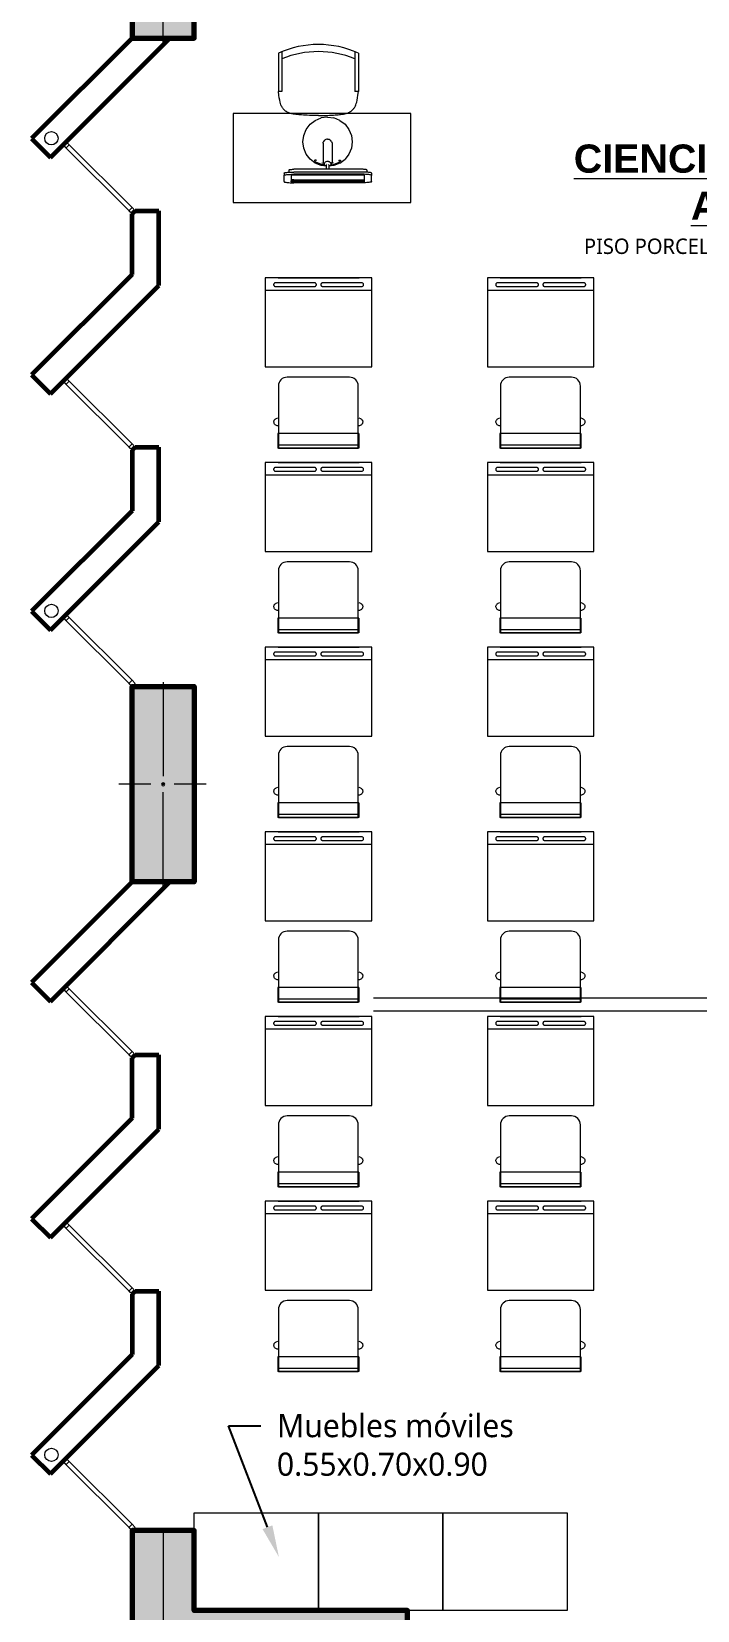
# Model space of a CAD drawing. Header units: millimetres. Extents: x 1 to 121, y 0 to 90.
# Drawn here: x 17.76 to 21.51, y 42.4 to 51.29 of the extents above; entities that cross this region are included whole.
import ezdxf
from ezdxf import colors
from ezdxf.entities.mleader import LeaderData, LeaderLine
from ezdxf.math import Vec2, Vec3

# ---------------------------------------------------------------- set-up
doc = ezdxf.new("R2010")
doc.units = ezdxf.units.MM
for name, color, linetype, lineweight in [('barandas tipo 1', 200, 'Continuous', 20), ('COLUMNAS 50', 32, 'Continuous', 70), ('Equipamiento SR', 23, 'Continuous', 0), ('GRAFO 0 BLANCO', 7, 'Continuous', 0), ('I.S. CANALETAS', 12, 'Continuous', 0), ('letras sr', 7, 'Continuous', 5), ('Muros el', 144, 'Continuous', 60), ('Structural - Bearing_Pen_No__20', 1, 'Continuous', 0), ('Vanos', 140, 'Continuous', 5)]:
    doc.layers.add(name, color=color, linetype=linetype, lineweight=lineweight)
doc.styles.add('Generales', font='trebuc.ttf', dxfattribs={"height": 0.1})
doc.styles.add('Santa Rosa 1 50', font='trebuc.ttf')

# ---------------------------------------------------------------- blocks, each defined once
blk = doc.blocks.new('Columna 1.10 x0.30')
at = {"true_color": 0xc7c8ca}
h = blk.add_hatch(color=9, dxfattribs=at)
h.dxf.hatch_style = 1
h.paths.add_polyline_path([(-234.8493, 113.8066), (-235.9493, 113.8066), (-235.9493, 113.4566), (-234.8493, 113.4566)])
h.paths.add_polyline_path([(-235.3906, 113.6316, -1), (-235.408, 113.6316, -1)], flags=16)
at = {"layer": 'COLUMNAS 50', "color": 1, "linetype": 'Continuous', "lineweight": 5}
for p, q in [((-235.3993, 113.8732), (-235.3993, 113.6932)), ((-235.9743, 113.6316), (-235.4443, 113.6316)), ((-234.8243, 113.6316), (-235.3543, 113.6316)), ((-235.3993, 113.5616), (-235.3993, 113.3816))]:
    blk.add_line(p, q, dxfattribs=at)
at = {"layer": 'COLUMNAS 50', "linetype": 'Continuous'}
blk.add_lwpolyline([(-235.9493, 113.4566), (-234.8493, 113.4566), (-234.8493, 113.8066), (-235.9493, 113.8066)], close=True, dxfattribs=at)
at = {"layer": 'COLUMNAS 50', "color": 1, "linetype": 'Continuous', "lineweight": 5}
blk.add_circle((-235.3993, 113.6316), 0.00871, dxfattribs=at)
blk.add_point((-235.3993, 113.6316), dxfattribs=at)
blk = doc.blocks.new('Columna tipo 3')
at = {"true_color": 0x939598}
h = blk.add_hatch(color=252, dxfattribs=at)
h.dxf.hatch_style = 1
h.paths.add_polyline_path([(-235.0847, 45.074), (-235.7847, 45.074), (-235.7847, 43.524), (-235.5347, 43.524), (-235.5347, 44.724), (-235.0847, 44.724)])
h.paths.add_polyline_path([(-235.6684, 44.899, -1), (-235.651, 44.899, -1)], flags=16)
at = {"layer": 'COLUMNAS 50', "linetype": 'Continuous'}
blk.add_lwpolyline([(-235.7847, 45.074), (-235.7847, 43.524), (-235.5347, 43.524), (-235.5347, 44.724), (-235.0847, 44.724), (-235.0847, 45.074)], close=True, dxfattribs=at)
at = {"layer": 'Structural - Bearing_Pen_No__20', "linetype": 'Continuous'}
for p, q in [((-235.6597, 44.969), (-235.6597, 45.149)), ((-235.7047, 44.899), (-235.8847, 44.899)), ((-235.0847, 44.899), (-235.6147, 44.899)), ((-235.6597, 44.829), (-235.6597, 44.649))]:
    blk.add_line(p, q, dxfattribs=at)
blk.add_circle((-235.6597, 44.899), 0.00871, dxfattribs=at)
blk.add_point((-235.6597, 44.899), dxfattribs=at)
blk = doc.blocks.new('Columna tipo T')
at = {"true_color": 0x939598}
h = blk.add_hatch(color=252, dxfattribs=at)
h.dxf.hatch_style = 1
h.paths.add_polyline_path([(-221.2597, 44.724), (-220.8347, 44.724), (-220.8347, 45.074), (-221.9347, 45.074), (-221.9347, 44.724), (-221.5097, 44.724), (-221.5097, 43.524), (-221.2597, 43.524)])
h.paths.add_polyline_path([(-221.3934, 44.899, -1), (-221.3759, 44.899, -1)], flags=16)
at = {"layer": 'COLUMNAS 50', "linetype": 'Continuous'}
blk.add_lwpolyline([(-221.2597, 43.524), (-221.5097, 43.524), (-221.5097, 44.724), (-221.9347, 44.724), (-221.9347, 45.074), (-220.8347, 45.074), (-220.8347, 44.724), (-221.2597, 44.724)], close=True, dxfattribs=at)
at = {"layer": 'Structural - Bearing_Pen_No__20', "linetype": 'Continuous'}
for p, q in [((-221.3847, 44.969), (-221.3847, 45.149)), ((-221.9597, 44.899), (-221.4297, 44.899)), ((-220.8097, 44.899), (-221.3397, 44.899)), ((-221.3847, 44.649), (-221.3847, 44.829))]:
    blk.add_line(p, q, dxfattribs=at)
blk.add_circle((-221.3847, 44.899), 0.00871, dxfattribs=at)
blk.add_point((-221.3847, 44.899), dxfattribs=at)
blk = doc.blocks.new('School Desk 2')
at = {"layer": 'Equipamiento SR', "linetype": 'Continuous'}
for p, q in [((0.1995, 0.3017), (0.6995, 0.3017)), ((0.1995, -0.2983), (0.1995, 0.3017)), ((0.629, 0.3017), (0.629, -0.2983)), ((0.6995, 0.3017), (0.6995, -0.2983)), ((-0.241, 0.228), (-0.2591, 0.228)), ((-0.2591, 0.228), (-0.2591, -0.228)), ((-0.1767, 0.228), (-0.241, 0.228)), ((-0.241, 0.228), (-0.241, -0.228)), ((-0.1767, 0.228), (-0.1767, -0.228)), ((-0.1322, 0.2314), (-0.1327, 0.228)), ((-0.1309, 0.2356), (-0.1322, 0.2314)), ((-0.129, 0.2394), (-0.1309, 0.2356)), ((-0.1265, 0.2428), (-0.129, 0.2394)), ((-0.1236, 0.2457), (-0.1265, 0.2428)), ((-0.1203, 0.2479), (-0.1236, 0.2457)), ((-0.1168, 0.2494), (-0.1203, 0.2479)), ((-0.113, 0.2502), (-0.1168, 0.2494)), ((-0.1092, 0.2502), (-0.113, 0.2502)), ((-0.1055, 0.2494), (-0.1092, 0.2502)), ((-0.1019, 0.2479), (-0.1055, 0.2494)), ((-0.0987, 0.2457), (-0.1019, 0.2479)), ((-0.0957, 0.2428), (-0.0987, 0.2457)), ((-0.0933, 0.2394), (-0.0957, 0.2428)), ((-0.0924, 0.2375), (-0.0933, 0.2394)), ((-0.0876, 0.228), (-0.0924, 0.2375)), ((0.6507, 0.2435), (0.651, 0.2457)), ((0.6507, 0.2424), (0.6507, 0.2435)), ((0.6507, 0.027), (0.6507, 0.2424)), ((0.651, 0.2457), (0.6517, 0.2477)), ((0.6517, 0.2477), (0.6526, 0.2497)), ((0.6526, 0.2497), (0.6539, 0.2514)), ((0.6539, 0.2514), (0.6553, 0.2528)), ((0.6553, 0.2528), (0.657, 0.2539)), ((0.657, 0.2539), (0.6587, 0.2546)), ((0.6587, 0.2546), (0.6606, 0.255)), ((0.6606, 0.255), (0.6625, 0.255)), ((0.6625, 0.255), (0.6644, 0.2546)), ((0.6644, 0.2546), (0.6662, 0.2539)), ((0.6662, 0.2539), (0.6678, 0.2528)), ((0.6678, 0.2528), (0.6693, 0.2514)), ((0.6693, 0.2514), (0.6705, 0.2497)), ((0.6705, 0.2497), (0.6714, 0.2477)), ((0.6714, 0.2477), (0.6721, 0.2457)), ((0.6721, 0.2457), (0.6724, 0.2435)), ((0.6724, 0.2435), (0.6724, 0.2424)), ((0.6724, 0.2424), (0.6724, 0.027)), ((0.6995, -0.2263), (0.6995, 0.2297)), ((0.6507, 0.0259), (0.6507, 0.027)), ((0.651, 0.0238), (0.6507, 0.0259)), ((0.6517, 0.0217), (0.651, 0.0238)), ((0.6526, 0.0198), (0.6517, 0.0217)), ((0.6539, 0.0181), (0.6526, 0.0198)), ((0.6553, 0.0166), (0.6539, 0.0181)), ((0.657, 0.0155), (0.6553, 0.0166)), ((0.6587, 0.0148), (0.657, 0.0155)), ((0.6606, 0.0144), (0.6587, 0.0148)), ((0.6625, 0.0144), (0.6606, 0.0144)), ((0.6644, 0.0148), (0.6625, 0.0144)), ((0.6662, 0.0155), (0.6644, 0.0148)), ((0.6678, 0.0166), (0.6662, 0.0155)), ((0.6693, 0.0181), (0.6678, 0.0166)), ((0.6705, 0.0198), (0.6693, 0.0181)), ((0.6714, 0.0217), (0.6705, 0.0198)), ((0.6721, 0.0238), (0.6714, 0.0217)), ((0.6724, 0.0259), (0.6721, 0.0238)), ((0.6724, 0.027), (0.6724, 0.0259)), ((0.6507, -0.0225), (0.651, -0.0203)), ((0.6507, -0.0236), (0.6507, -0.0225)), ((0.6507, -0.2389), (0.6507, -0.0236)), ((0.651, -0.0203), (0.6517, -0.0182)), ((0.6517, -0.0182), (0.6526, -0.0163)), ((0.6526, -0.0163), (0.6539, -0.0146)), ((0.6539, -0.0146), (0.6553, -0.0132)), ((0.6553, -0.0132), (0.657, -0.0121)), ((0.657, -0.0121), (0.6587, -0.0113)), ((0.6587, -0.0113), (0.6606, -0.0109)), ((0.6606, -0.0109), (0.6625, -0.0109)), ((0.6625, -0.0109), (0.6644, -0.0113)), ((0.6644, -0.0113), (0.6662, -0.0121)), ((0.6662, -0.0121), (0.6678, -0.0132)), ((0.6678, -0.0132), (0.6693, -0.0146)), ((0.6693, -0.0146), (0.6705, -0.0163)), ((0.6705, -0.0163), (0.6714, -0.0182)), ((0.6714, -0.0182), (0.6721, -0.0203)), ((0.6721, -0.0203), (0.6724, -0.0225)), ((0.6724, -0.0225), (0.6724, -0.0236)), ((0.6724, -0.0236), (0.6724, -0.2389)), ((-0.241, -0.228), (-0.2591, -0.228)), ((-0.1767, -0.228), (-0.241, -0.228)), ((-0.1327, -0.228), (-0.1322, -0.2314)), ((-0.1322, -0.2314), (-0.1309, -0.2356)), ((-0.1309, -0.2356), (-0.129, -0.2394)), ((-0.129, -0.2394), (-0.1265, -0.2428)), ((-0.1265, -0.2428), (-0.1236, -0.2457)), ((-0.1236, -0.2457), (-0.1203, -0.2479)), ((-0.1203, -0.2479), (-0.1168, -0.2494)), ((-0.1168, -0.2494), (-0.113, -0.2502)), ((-0.113, -0.2502), (-0.1092, -0.2502)), ((-0.1092, -0.2502), (-0.1055, -0.2494)), ((-0.1055, -0.2494), (-0.1019, -0.2479)), ((-0.1019, -0.2479), (-0.0987, -0.2457)), ((-0.0987, -0.2457), (-0.0957, -0.2428)), ((-0.0957, -0.2428), (-0.0933, -0.2394)), ((-0.0933, -0.2394), (-0.0924, -0.2375)), ((-0.0924, -0.2375), (-0.0876, -0.228)), ((0.6507, -0.24), (0.6507, -0.2389)), ((0.651, -0.2422), (0.6507, -0.24)), ((0.6517, -0.2443), (0.651, -0.2422)), ((0.6526, -0.2462), (0.6517, -0.2443)), ((0.6539, -0.2479), (0.6526, -0.2462)), ((0.6553, -0.2493), (0.6539, -0.2479)), ((0.657, -0.2505), (0.6553, -0.2493)), ((0.6587, -0.2512), (0.657, -0.2505)), ((0.6606, -0.2516), (0.6587, -0.2512)), ((0.6625, -0.2516), (0.6606, -0.2516)), ((0.6644, -0.2512), (0.6625, -0.2516)), ((0.6662, -0.2505), (0.6644, -0.2512)), ((0.6678, -0.2493), (0.6662, -0.2505)), ((0.6693, -0.2479), (0.6678, -0.2493)), ((0.6705, -0.2462), (0.6693, -0.2479)), ((0.6714, -0.2443), (0.6705, -0.2462)), ((0.6721, -0.2422), (0.6714, -0.2443)), ((0.6724, -0.24), (0.6721, -0.2422)), ((0.6724, -0.2389), (0.6724, -0.24)), ((0.6995, -0.2983), (0.1995, -0.2983)), ((0.629, -0.2833), (0.6295, -0.2833))]:
    blk.add_line(p, q, dxfattribs=at)
blk.add_lwpolyline([(-0.2591, 0.225), (0.0909, 0.225, -0.414214), (0.1409, 0.175), (0.1409, -0.175, -0.414214), (0.0909, -0.225), (-0.2591, -0.225), (-0.2591, 0.225)], format="xyb", dxfattribs=at)
blk = doc.blocks.new('A$C0C667B88')
at = {"layer": 'Equipamiento SR'}
for p, q in [((0.0404, 0.7453), (0.265, 0.7453)), ((0.0491, 0.7653), (0.1591, 0.7653)), ((0.135, 0.7655), (0.265, 0.7655)), ((0.16, 0.7655), (0.265, 0.7655)), ((0.265, 0.7655), (0.265, 0.7453)), ((0.0404, 0.3353), (0.265, 0.3353)), ((0.0491, 0.3153), (0.1591, 0.3153)), ((0.135, 0.3155), (0.265, 0.3155)), ((0.16, 0.3155), (0.265, 0.3155)), ((0.265, 0.3353), (0.265, 0.3155))]:
    blk.add_line(p, q, dxfattribs=at)
for points in [[(0.4, 0.5403), (0.3999, 0.5534), (0.3997, 0.5663), (0.3994, 0.579), (0.399, 0.5913), (0.3985, 0.6032), (0.398, 0.6144), (0.3974, 0.6249), (0.3967, 0.6346), (0.396, 0.6433), (0.3953, 0.6512), (0.3946, 0.6584), (0.3938, 0.6648), (0.393, 0.6706), (0.3922, 0.6759), (0.3914, 0.6808), (0.3905, 0.6853), (0.3896, 0.6895), (0.3887, 0.6935), (0.3877, 0.6973), (0.3867, 0.7008), (0.3857, 0.7041), (0.3845, 0.7073), (0.3834, 0.7102), (0.3821, 0.713), (0.3808, 0.7156), (0.3794, 0.718), (0.378, 0.7203), (0.3765, 0.7226), (0.3749, 0.7247), (0.3732, 0.7268), (0.3715, 0.7288), (0.3697, 0.7307), (0.3678, 0.7327), (0.3658, 0.7346), (0.3637, 0.7366), (0.3613, 0.7385), (0.3587, 0.7405), (0.3557, 0.7426), (0.3524, 0.7447), (0.3486, 0.7468), (0.3444, 0.749), (0.3392, 0.7513), (0.3326, 0.7536), (0.3244, 0.7559), (0.3139, 0.7583), (0.3008, 0.7607), (0.2846, 0.7631), (0.265, 0.7655)], [(0.4, 0.5403), (0.3999, 0.5272), (0.3997, 0.5142), (0.3994, 0.5015), (0.399, 0.4892), (0.3985, 0.4774), (0.398, 0.4661), (0.3974, 0.4556), (0.3967, 0.446), (0.396, 0.4372), (0.3953, 0.4293), (0.3946, 0.4222), (0.3938, 0.4158), (0.393, 0.4099), (0.3922, 0.4046), (0.3914, 0.3998), (0.3905, 0.3952), (0.3896, 0.391), (0.3887, 0.387), (0.3877, 0.3832), (0.3867, 0.3797), (0.3857, 0.3764), (0.3845, 0.3733), (0.3834, 0.3703), (0.3821, 0.3676), (0.3808, 0.365), (0.3794, 0.3625), (0.378, 0.3602), (0.3765, 0.358), (0.3749, 0.3558), (0.3732, 0.3538), (0.3715, 0.3518), (0.3697, 0.3498), (0.3678, 0.3478), (0.3658, 0.3459), (0.3637, 0.344), (0.3613, 0.342), (0.3587, 0.34), (0.3557, 0.338), (0.3524, 0.3359), (0.3486, 0.3337), (0.3444, 0.3315), (0.3392, 0.3293), (0.3326, 0.327), (0.3244, 0.3247), (0.3139, 0.3223), (0.3008, 0.32), (0.2846, 0.3177), (0.265, 0.3155)]]:
    blk.add_lwpolyline(points, dxfattribs=at)
for centre, start, end in [((0.5402, 0.5403), 155.38852, 204.61148), ((0.5802, 0.5403), 157.70075, 202.29925)]:
    blk.add_arc(centre, 0.5403, start, end, dxfattribs=at)
blk = doc.blocks.new('A$C3689293D')
at = {"layer": 'Equipamiento SR'}
for p, q in [((0.95, 0.7), (0.05, 0.7)), ((0.2211, 0.5829), (0.2212, 0.5836)), ((0.2211, 0.5829), (0.2211, 0.5485)), ((0.2211, 0.5359), (0.2211, 0.5485)), ((0.2211, 0.5485), (0.2212, 0.5478)), ((0.2211, 0.5359), (0.2212, 0.5352)), ((0.2212, 0.5836), (0.2224, 0.5845)), ((0.2212, 0.5478), (0.2224, 0.5469)), ((0.2212, 0.5352), (0.2224, 0.5343)), ((0.2224, 0.5845), (0.2246, 0.5854)), ((0.2224, 0.5469), (0.2246, 0.546)), ((0.2224, 0.5343), (0.2246, 0.5334)), ((0.2246, 0.5854), (0.2278, 0.5862)), ((0.2246, 0.546), (0.2278, 0.5451)), ((0.2246, 0.5334), (0.2278, 0.5326)), ((0.2278, 0.5862), (0.2318, 0.587)), ((0.2278, 0.5451), (0.2318, 0.5443)), ((0.2318, 0.587), (0.2367, 0.5877)), ((0.2318, 0.5443), (0.2367, 0.5436)), ((0.2367, 0.5877), (0.2423, 0.5883)), ((0.2367, 0.5436), (0.2423, 0.543)), ((0.2423, 0.5883), (0.2485, 0.5888)), ((0.2423, 0.543), (0.2485, 0.5425)), ((0.2485, 0.5888), (0.2553, 0.5892)), ((0.2485, 0.5425), (0.2553, 0.5421)), ((0.2553, 0.5892), (0.2624, 0.5895)), ((0.2553, 0.5421), (0.2624, 0.5419)), ((0.2622, 0.5845), (0.6732, 0.5845)), ((0.2622, 0.5845), (0.2622, 0.5783)), ((0.2622, 0.5783), (0.6732, 0.5783)), ((0.2622, 0.5783), (0.2622, 0.5769)), ((0.2622, 0.5769), (0.2624, 0.577)), ((0.2622, 0.5769), (0.2622, 0.5733)), ((0.2652, 0.5735), (0.2622, 0.5733)), ((0.2622, 0.5733), (0.2622, 0.5468)), ((0.2622, 0.5468), (0.6732, 0.5468)), ((0.2624, 0.5895), (0.2697, 0.5897)), ((0.2624, 0.577), (0.2697, 0.5771)), ((0.2624, 0.5419), (0.2697, 0.5417)), ((0.2687, 0.5736), (0.2652, 0.5735)), ((0.2723, 0.5737), (0.2687, 0.5736)), ((0.2697, 0.5897), (0.2756, 0.5897)), ((0.2697, 0.5771), (0.2756, 0.5771)), ((0.2697, 0.5417), (0.2756, 0.5417)), ((0.2759, 0.5737), (0.2723, 0.5737)), ((0.2756, 0.5897), (0.6598, 0.5897)), ((0.2756, 0.5771), (0.6598, 0.5771)), ((0.2756, 0.5417), (0.6598, 0.5417)), ((0.6595, 0.5737), (0.2759, 0.5737)), ((0.6595, 0.5737), (0.6631, 0.5737)), ((0.6657, 0.5897), (0.6598, 0.5897)), ((0.6657, 0.5771), (0.6598, 0.5771)), ((0.6657, 0.5417), (0.6598, 0.5417)), ((0.6631, 0.5737), (0.6667, 0.5736)), ((0.673, 0.5895), (0.6657, 0.5897)), ((0.673, 0.577), (0.6657, 0.5771)), ((0.673, 0.5419), (0.6657, 0.5417)), ((0.6667, 0.5736), (0.6702, 0.5735)), ((0.6702, 0.5735), (0.6732, 0.5733)), ((0.6801, 0.5892), (0.673, 0.5895)), ((0.6732, 0.5769), (0.673, 0.577)), ((0.6801, 0.5421), (0.673, 0.5419)), ((0.6732, 0.5845), (0.6732, 0.5783)), ((0.6732, 0.5769), (0.6732, 0.5783)), ((0.6732, 0.5733), (0.6732, 0.5769)), ((0.6732, 0.5468), (0.6732, 0.5733)), ((0.6868, 0.5888), (0.6801, 0.5892)), ((0.6868, 0.5425), (0.6801, 0.5421)), ((0.6931, 0.5883), (0.6868, 0.5888)), ((0.6931, 0.543), (0.6868, 0.5425)), ((0.6987, 0.5877), (0.6931, 0.5883)), ((0.6987, 0.5436), (0.6931, 0.543)), ((0.7036, 0.587), (0.6987, 0.5877)), ((0.7036, 0.5443), (0.6987, 0.5436)), ((0.7076, 0.5862), (0.7036, 0.587)), ((0.7076, 0.5451), (0.7036, 0.5443)), ((0.7108, 0.5854), (0.7076, 0.5862)), ((0.7108, 0.546), (0.7076, 0.5451)), ((0.7108, 0.5334), (0.7076, 0.5326)), ((0.713, 0.5845), (0.7108, 0.5854)), ((0.713, 0.5469), (0.7108, 0.546)), ((0.713, 0.5343), (0.7108, 0.5334)), ((0.7142, 0.5836), (0.713, 0.5845)), ((0.7142, 0.5478), (0.713, 0.5469)), ((0.7142, 0.5352), (0.713, 0.5343)), ((0.7143, 0.5829), (0.7142, 0.5836)), ((0.7143, 0.5485), (0.7142, 0.5478)), ((0.7143, 0.5359), (0.7142, 0.5352)), ((0.7143, 0.5829), (0.7143, 0.5485)), ((0.7143, 0.5359), (0.7143, 0.5485)), ((0.2278, 0.5326), (0.2318, 0.5318)), ((0.2318, 0.5318), (0.2367, 0.5311)), ((0.2367, 0.5311), (0.2423, 0.5305)), ((0.2423, 0.5305), (0.2485, 0.53)), ((0.2485, 0.53), (0.2553, 0.5296)), ((0.2485, 0.5171), (0.2485, 0.53)), ((0.2485, 0.53), (0.2485, 0.53)), ((0.2485, 0.5171), (0.2486, 0.5167)), ((0.2486, 0.5167), (0.2491, 0.5162)), ((0.2491, 0.5162), (0.2502, 0.5158)), ((0.2502, 0.5158), (0.2518, 0.5154)), ((0.2518, 0.5154), (0.2537, 0.515)), ((0.2537, 0.515), (0.2561, 0.5147)), ((0.2553, 0.5296), (0.2624, 0.5293)), ((0.2561, 0.5147), (0.2589, 0.5144)), ((0.2589, 0.5144), (0.2619, 0.5141)), ((0.2619, 0.5141), (0.2652, 0.5139)), ((0.2624, 0.5293), (0.2697, 0.5291)), ((0.2652, 0.5139), (0.2687, 0.5138)), ((0.2687, 0.5138), (0.2723, 0.5137)), ((0.2697, 0.5291), (0.2756, 0.5291)), ((0.2723, 0.5137), (0.2759, 0.5137)), ((0.2756, 0.5291), (0.6598, 0.5291)), ((0.2759, 0.5137), (0.4622, 0.5137)), ((0.3487, 0.4281), (0.3708, 0.4569)), ((0.3996, 0.479), (0.3708, 0.4569)), ((0.3962, 0.4648), (0.3963, 0.4655)), ((0.3962, 0.4641), (0.3962, 0.4648)), ((0.3965, 0.4635), (0.3962, 0.4641)), ((0.3963, 0.4655), (0.3966, 0.4663)), ((0.3968, 0.4631), (0.3965, 0.4635)), ((0.3966, 0.4663), (0.397, 0.4672)), ((0.3973, 0.4627), (0.3968, 0.4631)), ((0.397, 0.4672), (0.3976, 0.468)), ((0.398, 0.4624), (0.3973, 0.4627)), ((0.3976, 0.468), (0.3983, 0.4689)), ((0.3988, 0.4623), (0.398, 0.4624)), ((0.3983, 0.4689), (0.3991, 0.4698)), ((0.3997, 0.4622), (0.3988, 0.4623)), ((0.3991, 0.4698), (0.4001, 0.4707)), ((0.3996, 0.479), (0.4332, 0.4929)), ((0.4007, 0.4623), (0.3997, 0.4622)), ((0.4001, 0.4707), (0.4011, 0.4716)), ((0.4017, 0.4625), (0.4007, 0.4623)), ((0.4011, 0.4716), (0.4022, 0.4724)), ((0.4029, 0.4628), (0.4017, 0.4625)), ((0.402, 0.472), (0.4032, 0.4729)), ((0.4022, 0.4724), (0.4034, 0.4732)), ((0.4041, 0.4632), (0.4029, 0.4628)), ((0.435, 0.4861), (0.4034, 0.4732)), ((0.4053, 0.4638), (0.4041, 0.4632)), ((0.4065, 0.4644), (0.4053, 0.4638)), ((0.4072, 0.4648), (0.4065, 0.4644)), ((0.4332, 0.4929), (0.4622, 0.4967)), ((0.4512, 0.4882), (0.435, 0.4861)), ((0.4373, 0.4774), (0.4441, 0.4783)), ((0.4437, 0.4776), (0.4431, 0.4729)), ((0.4431, 0.3651), (0.4431, 0.4729)), ((0.446, 0.482), (0.4437, 0.4776)), ((0.446, 0.482), (0.4517, 0.4888)), ((0.45, 0.4856), (0.4495, 0.4821)), ((0.4495, 0.4821), (0.4504, 0.4786)), ((0.45, 0.4856), (0.4517, 0.4888)), ((0.4525, 0.4754), (0.4504, 0.4786)), ((0.4517, 0.4888), (0.4546, 0.4917)), ((0.4556, 0.4727), (0.4525, 0.4754)), ((0.4584, 0.494), (0.4546, 0.4917)), ((0.4597, 0.4707), (0.4556, 0.4727)), ((0.4584, 0.494), (0.4622, 0.4952)), ((0.4643, 0.4695), (0.4597, 0.4707)), ((0.4622, 0.4967), (0.4622, 0.5137)), ((0.4622, 0.5137), (0.4748, 0.5137)), ((0.4622, 0.4952), (0.4622, 0.4967)), ((0.4622, 0.4905), (0.4622, 0.4952)), ((0.4629, 0.4888), (0.4623, 0.4869)), ((0.4625, 0.4881), (0.4623, 0.4869)), ((0.4629, 0.4889), (0.4625, 0.4881)), ((0.4643, 0.4695), (0.4693, 0.4692)), ((0.4693, 0.4692), (0.4742, 0.4698)), ((0.4747, 0.4873), (0.474, 0.4851)), ((0.474, 0.4851), (0.4745, 0.4861)), ((0.4742, 0.4698), (0.4787, 0.4712)), ((0.4745, 0.4861), (0.4747, 0.4873)), ((0.4748, 0.5137), (0.6595, 0.5137)), ((0.4748, 0.5137), (0.4748, 0.4969)), ((0.4748, 0.4969), (0.4748, 0.4952)), ((0.4748, 0.4969), (0.5052, 0.4929)), ((0.4774, 0.4945), (0.4748, 0.4952)), ((0.4748, 0.4952), (0.4748, 0.4898)), ((0.4814, 0.4925), (0.4774, 0.4945)), ((0.4787, 0.4712), (0.4825, 0.4735)), ((0.4846, 0.4898), (0.4814, 0.4925)), ((0.4825, 0.4735), (0.4853, 0.4763)), ((0.4867, 0.4866), (0.4846, 0.4898)), ((0.4846, 0.4898), (0.49, 0.4832)), ((0.4853, 0.4763), (0.487, 0.4796)), ((0.4857, 0.4884), (0.5033, 0.4861)), ((0.4875, 0.4831), (0.4867, 0.4866)), ((0.487, 0.4796), (0.4875, 0.4831)), ((0.4928, 0.479), (0.49, 0.4832)), ((0.4939, 0.4743), (0.4928, 0.479)), ((0.501, 0.4774), (0.4929, 0.4784)), ((0.4939, 0.3666), (0.4939, 0.4743)), ((0.5033, 0.4861), (0.535, 0.4732)), ((0.5052, 0.4929), (0.5387, 0.479)), ((0.5311, 0.4648), (0.5318, 0.4644)), ((0.5318, 0.4644), (0.5331, 0.4638)), ((0.5331, 0.4638), (0.5343, 0.4632)), ((0.5343, 0.4632), (0.5355, 0.4628)), ((0.5362, 0.4724), (0.535, 0.4732)), ((0.5355, 0.4628), (0.5366, 0.4625)), ((0.5373, 0.4716), (0.5362, 0.4724)), ((0.5366, 0.4625), (0.5377, 0.4623)), ((0.5383, 0.4707), (0.5373, 0.4716)), ((0.5377, 0.4623), (0.5387, 0.4622)), ((0.5393, 0.4698), (0.5383, 0.4707)), ((0.5387, 0.479), (0.5675, 0.4569)), ((0.5387, 0.4622), (0.5396, 0.4623)), ((0.5401, 0.4689), (0.5393, 0.4698)), ((0.5396, 0.4623), (0.5404, 0.4624)), ((0.5408, 0.468), (0.5401, 0.4689)), ((0.5404, 0.4624), (0.541, 0.4627)), ((0.5414, 0.4672), (0.5408, 0.468)), ((0.541, 0.4627), (0.5415, 0.4631)), ((0.5418, 0.4663), (0.5414, 0.4672)), ((0.5415, 0.4631), (0.5419, 0.4635)), ((0.5421, 0.4655), (0.5418, 0.4663)), ((0.5419, 0.4635), (0.5421, 0.4641)), ((0.5422, 0.4648), (0.5421, 0.4655)), ((0.5421, 0.4641), (0.5422, 0.4648)), ((0.5675, 0.4569), (0.5896, 0.4281)), ((0.6631, 0.5137), (0.6595, 0.5137)), ((0.6657, 0.5291), (0.6598, 0.5291)), ((0.6667, 0.5138), (0.6631, 0.5137)), ((0.673, 0.5293), (0.6657, 0.5291)), ((0.6702, 0.5139), (0.6667, 0.5138)), ((0.6735, 0.5141), (0.6702, 0.5139)), ((0.6801, 0.5296), (0.673, 0.5293)), ((0.6765, 0.5144), (0.6735, 0.5141)), ((0.6793, 0.5147), (0.6765, 0.5144)), ((0.6816, 0.515), (0.6793, 0.5147)), ((0.6868, 0.53), (0.6801, 0.5296)), ((0.6836, 0.5154), (0.6816, 0.515)), ((0.6852, 0.5158), (0.6836, 0.5154)), ((0.6862, 0.5162), (0.6852, 0.5158)), ((0.6868, 0.5167), (0.6862, 0.5162)), ((0.6869, 0.53), (0.6868, 0.53)), ((0.6869, 0.5171), (0.6868, 0.5167)), ((0.6931, 0.5305), (0.6869, 0.53)), ((0.6869, 0.5171), (0.6869, 0.53)), ((0.6987, 0.5311), (0.6931, 0.5305)), ((0.7036, 0.5318), (0.6987, 0.5311)), ((0.7076, 0.5326), (0.7036, 0.5318)), ((0.3301, 0.3586), (0.3348, 0.3946)), ((0.3348, 0.3226), (0.3301, 0.3586)), ((0.3348, 0.3946), (0.3487, 0.4281)), ((0.4431, 0.3651), (0.4443, 0.3605)), ((0.447, 0.3563), (0.4443, 0.3605)), ((0.447, 0.3563), (0.4525, 0.3497)), ((0.491, 0.3575), (0.4853, 0.3506)), ((0.4933, 0.3619), (0.491, 0.3575)), ((0.4939, 0.3666), (0.4933, 0.3619)), ((0.5896, 0.4281), (0.6035, 0.3946)), ((0.6035, 0.3946), (0.6083, 0.3586)), ((0.6083, 0.3586), (0.6035, 0.3226)), ((0.3487, 0.289), (0.3348, 0.3226)), ((0.3708, 0.2602), (0.3487, 0.289)), ((0.4556, 0.347), (0.4525, 0.3497)), ((0.4597, 0.345), (0.4556, 0.347)), ((0.4643, 0.3438), (0.4597, 0.345)), ((0.4693, 0.3435), (0.4643, 0.3438)), ((0.4693, 0.3435), (0.4742, 0.344)), ((0.4742, 0.344), (0.4787, 0.3455)), ((0.4787, 0.3455), (0.4825, 0.3478)), ((0.4825, 0.3478), (0.4853, 0.3506)), ((0.5896, 0.289), (0.5675, 0.2602)), ((0.6035, 0.3226), (0.5896, 0.289)), ((0.3996, 0.2381), (0.3708, 0.2602)), ((0.3996, 0.2381), (0.4332, 0.2242)), ((0.4692, 0.2195), (0.4332, 0.2242)), ((0.4692, 0.2195), (0.5052, 0.2242)), ((0.5387, 0.2381), (0.5052, 0.2242)), ((0.5675, 0.2602), (0.5387, 0.2381))]:
    blk.add_line(p, q, dxfattribs=at)
blk.add_lwpolyline([(1, 0.7), (0, 0.7), (0, 0.2), (1, 0.2), (1, 0.7)], dxfattribs=at)

msp = doc.modelspace()

# ---------------------------------------------------------------- linework, layer by layer
at = {"layer": 'barandas tipo 1'}
msp.add_line((19.7247, 45.7772), (19.6837, 45.7772), dxfattribs=at)
at = {"layer": 'Equipamiento SR'}
for points in [[(18.674, 42.4035), (18.674, 42.9535), (19.374, 42.9535), (19.374, 42.4035), (18.674, 42.4035)], [(19.374, 42.4035), (19.374, 42.9535), (20.074, 42.9535), (20.074, 42.4035), (19.374, 42.4035)], [(20.074, 42.4035), (20.074, 42.9535), (20.774, 42.9535), (20.774, 42.4035), (20.074, 42.4035)]]:
    msp.add_lwpolyline(points, dxfattribs=at)
at = {"layer": 'GRAFO 0 BLANCO', "color": 251, "true_color": 0x636466}
msp.add_line((19.6837, 45.8522), (22.6337, 45.8522), dxfattribs=at)
at = {"layer": 'GRAFO 0 BLANCO', "color": 7}
msp.add_lwpolyline([(22.9817, 45.6348), (22.9817, 45.7772), (19.6837, 45.7772)], dxfattribs=at)
at = {"layer": 'I.S. CANALETAS'}
for centre in [(17.8696, 50.6896), (17.8699, 48.0293), (17.8699, 48.0293), (17.8699, 43.2793)]:
    msp.add_circle(centre, 0.0375, dxfattribs=at)
at = {"layer": 'Muros el', "ltscale": 0.05}
for p, q in [((18.324, 50.2636), (18.3417, 50.2813)), ((18.3417, 50.2813), (18.474, 50.2813)), ((18.324, 48.9336), (18.3417, 48.9512)), ((18.3417, 48.9512), (18.474, 48.9512)), ((18.474, 48.5314), (18.474, 48.9512)), ((18.324, 45.5136), (18.3417, 45.5313)), ((18.3417, 45.5313), (18.474, 45.5313)), ((18.324, 44.1836), (18.3417, 44.2012)), ((18.3417, 44.2012), (18.474, 44.2012)), ((18.474, 43.7814), (18.474, 44.2012))]:
    msp.add_line(p, q, dxfattribs=at)
for points in [[(18.324, 51.2535), (17.7583, 50.6879)], [(17.8644, 50.5818), (18.5361, 51.2535)], [(17.7583, 50.6879), (17.8644, 50.5818)], [(18.324, 49.9235), (18.324, 50.2636)], [(18.474, 49.8614), (18.474, 50.2813)], [(18.324, 49.9235), (17.7583, 49.3578)], [(17.8644, 49.2518), (18.474, 49.8614)], [(17.7583, 49.3578), (17.8644, 49.2518)], [(18.324, 48.9336), (18.324, 48.5935)], [(18.324, 48.5935), (17.7583, 48.0278)], [(17.8644, 47.9217), (18.474, 48.5314)], [(17.7583, 48.0278), (17.8644, 47.9217)], [(18.324, 46.5035), (17.7583, 45.9379)], [(17.8644, 45.8318), (18.5361, 46.5035)], [(17.7583, 45.9379), (17.8644, 45.8318)], [(18.324, 45.1735), (18.324, 45.5136)], [(18.474, 45.1114), (18.474, 45.5313)], [(18.324, 45.1735), (17.7583, 44.6078)], [(17.8644, 44.5018), (18.474, 45.1114)], [(17.7583, 44.6078), (17.8644, 44.5018)], [(18.324, 44.1836), (18.324, 44.0135)], [(18.324, 44.0135), (18.324, 43.8435)], [(18.324, 43.8435), (17.7583, 43.2778)], [(17.8644, 43.1717), (18.474, 43.7814)], [(17.7583, 43.2778), (17.8644, 43.1717)]]:
    msp.add_lwpolyline(points, dxfattribs=at)
at = {"layer": 'Vanos', "color": 7, "linetype": 'Continuous'}
for p, q in [((17.9528, 50.6702), (17.9351, 50.6525)), ((17.9704, 50.6525), (17.9528, 50.6702)), ((18.324, 50.2636), (17.9351, 50.6525)), ((17.9351, 50.6525), (17.9528, 50.6348)), ((17.9704, 50.6525), (17.9528, 50.6348)), ((18.324, 50.299), (17.9704, 50.6525)), ((18.324, 50.299), (18.3063, 50.2813)), ((18.3417, 50.2813), (18.324, 50.299)), ((18.3063, 50.2813), (18.324, 50.2636)), ((17.9528, 49.3402), (17.9351, 49.3225)), ((18.324, 48.9336), (17.9351, 49.3225)), ((17.9351, 49.3225), (17.9528, 49.3048)), ((17.9704, 49.3225), (17.9528, 49.3402)), ((17.9704, 49.3225), (17.9528, 49.3048)), ((18.324, 48.9689), (17.9704, 49.3225)), ((18.324, 48.9689), (18.3063, 48.9512)), ((18.3417, 48.9512), (18.324, 48.9689)), ((18.3063, 48.9512), (18.324, 48.9336)), ((17.9528, 48.0101), (17.9351, 47.9925)), ((18.324, 47.6035), (17.9351, 47.9925)), ((17.9351, 47.9925), (17.9528, 47.9748)), ((17.9704, 47.9925), (17.9528, 48.0101)), ((17.9704, 47.9925), (17.9528, 47.9748)), ((18.324, 47.6389), (17.9704, 47.9925)), ((18.324, 47.6389), (18.3063, 47.6212)), ((18.3417, 47.6212), (18.324, 47.6389)), ((18.3063, 47.6212), (18.324, 47.6035)), ((17.9527, 45.9202), (17.9351, 45.9025)), ((18.324, 45.5136), (17.9351, 45.9025)), ((17.9351, 45.9025), (17.9527, 45.8848)), ((17.9704, 45.9025), (17.9527, 45.9202)), ((17.9704, 45.9025), (17.9527, 45.8848)), ((18.324, 45.549), (17.9704, 45.9025)), ((18.324, 45.549), (18.3063, 45.5313)), ((18.3063, 45.5313), (18.324, 45.5136)), ((18.3417, 45.5313), (18.324, 45.549)), ((17.9527, 44.5902), (17.9351, 44.5725)), ((18.324, 44.1836), (17.9351, 44.5725)), ((17.9351, 44.5725), (17.9527, 44.5548)), ((17.9704, 44.5725), (17.9527, 44.5902)), ((17.9704, 44.5725), (17.9527, 44.5548)), ((18.324, 44.2189), (17.9704, 44.5725)), ((18.324, 44.2189), (18.3063, 44.2012)), ((18.3063, 44.2012), (18.324, 44.1836)), ((18.3417, 44.2012), (18.324, 44.2189)), ((17.9528, 43.2601), (17.9351, 43.2425)), ((18.324, 42.8535), (17.9351, 43.2425)), ((17.9351, 43.2425), (17.9528, 43.2248)), ((17.9704, 43.2425), (17.9528, 43.2601)), ((17.9704, 43.2425), (17.9528, 43.2248)), ((18.324, 42.8889), (17.9704, 43.2425)), ((18.324, 42.8889), (18.3063, 42.8712)), ((18.3063, 42.8712), (18.324, 42.8535)), ((18.3417, 42.8712), (18.324, 42.8889))]:
    msp.add_line(p, q, dxfattribs=at)
at = {"layer": 'Vanos'}
for points in [[(18.324, 47.6035), (18.3417, 47.6212)], [(18.324, 42.8535), (18.3417, 42.8712)]]:
    msp.add_lwpolyline(points, dxfattribs=at)

# ---------------------------------------------------------------- block references
at = {"layer": 'COLUMNAS 50', "xscale": -1}
for name, p, rotation in [('Columna tipo T', (63.398, -169.5811), 90), ('Columna 1.10 x0.30', (-95.1326, 282.4529), 270)]:
    msp.add_blockref(name, p, dxfattribs=dict(at, rotation=rotation))
at = {"layer": 'COLUMNAS 50', "rotation": 90.00000000000007}
msp.add_blockref('Columna tipo 3', (63.398, 277.9382), dxfattribs=at)
at = {"layer": 'Equipamiento SR'}
for name, p, rotation in [('A$C0C667B88', (18.8326, 51.2174), 270), ('A$C3689293D', (19.8936, 51.0286), 180)]:
    msp.add_blockref(name, p, dxfattribs=dict(at, rotation=rotation))
at = {"layer": 'Equipamiento SR', "linetype": 'Continuous', "xscale": -1, "rotation": 270.0000002109135}
for p in [(19.3723, 49.204), (20.6223, 49.204), (19.3723, 48.1646), (20.6223, 48.1646), (19.3723, 47.1252), (20.6223, 47.1252), (19.3723, 46.0858), (20.6223, 46.0858), (19.3723, 45.0463), (20.6223, 45.0463), (19.3723, 44.0069), (20.6223, 44.0069)]:
    msp.add_blockref('School Desk 2', p, dxfattribs=at)

# ---------------------------------------------------------------- texts
at = {"layer": 'letras sr', "insert": (20.4196, 50.6545), "char_height": 0.15884, "attachment_point": 1, "style": 'Santa Rosa 1 50'}
msp.add_mtext_dynamic_manual_height_columns('\\pxqc;{\\fSwis721 Ex BT|b1|i0|c0|p34;\\LCIENCIA TECNOLOGÍA Y AMBIENTE 2\\P\\fTrebuchet MS|b0|i0|c0|p34;\\H0.54545x;\\lPISO PORCELANATO 60x60CM ANTIDESLIZANTE\\P\\H1.1917x;Area:63.38 m²}', width=3.443884, gutter_width=1, heights=[0], dxfattribs=at)

# ---------------------------------------------------------------- leaders
at = {"layer": 'letras sr'}
ml = msp.add_multileader_mtext('Standard', dxfattribs=at)
ml.set_content('Pizarra acrílica\\P4.20m x 1.20 m', color=256, style='Generales')
ml.set_leader_properties()
ml.build(insert=Vec2(0, 0))
ml.multileader.update_dxf_attribs({"text_right_attachment_type": 6, "dogleg_length": 0.36, "arrow_head_size": 0.18})
ctx = ml.context
ctx.base_point, ctx.char_height, ctx.arrow_head_size, ctx.landing_gap_size, ctx.plane_origin = Vec3(21.92, 51.3846), 0.13, 0.18, 0.09, Vec3(20.8242, 52.894)
ctx.right_attachment = 6
notes = []
notes.append((ctx, [(0, (1, 1, 0), (21.7374, 51.3846), (1, 0), 0.1826, [(0, [(21.2966, 51.6485)], 0, [])])]))
ctx.mtext.insert, ctx.mtext.flow_direction = Vec3(22.01, 51.4505), 5
ml = msp.add_multileader_mtext('Standard', dxfattribs=at)
ml.set_content('Muebles móviles\\P0.55x0.70x0.90', color=256, style='Generales')
ml.set_leader_properties()
ml.build(insert=Vec2(0, 0))
ml.multileader.update_dxf_attribs({"text_right_attachment_type": 6, "dogleg_length": 0.36, "arrow_head_size": 0.18})
ctx = ml.context
ctx.base_point, ctx.char_height, ctx.arrow_head_size, ctx.landing_gap_size, ctx.plane_origin = Vec3(19.0493, 43.4423), 0.13, 0.18, 0.09, Vec3(18.6783, 43.9492)
ctx.right_attachment = 6
notes.append((ctx, [(0, (1, 1, 0), (18.8667, 43.4423), (1, 0), 0.1826, [(0, [(19.1507, 42.7037)], 0, [])])]))
ctx.mtext.insert, ctx.mtext.flow_direction = Vec3(19.1393, 43.5084), 5
for ctx, leaders in notes:
    for number, flags, end, landing, length, lines in leaders:
        leader = LeaderData()
        leader.index, (leader.has_last_leader_line, leader.has_dogleg_vector, leader.attachment_direction) = number, flags
        leader.last_leader_point, leader.dogleg_vector, leader.dogleg_length = Vec3(end), Vec3(landing), length
        for number, points, colour, breaks in lines:
            line = LeaderLine()
            line.index, line.vertices, line.color, line.breaks = number, Vec3.list(points), colors.encode_raw_color(colour), breaks
            leader.lines.append(line)
        ctx.leaders.append(leader)

doc.saveas('drawing.dxf')
